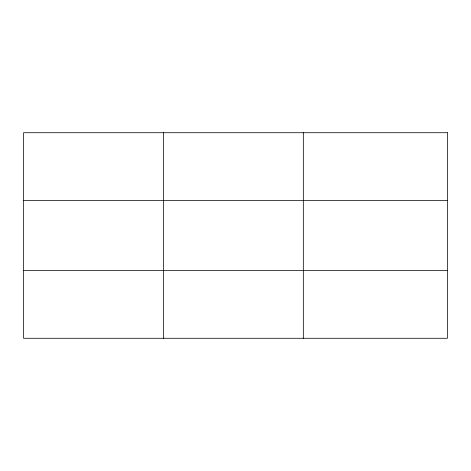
<?xml version="1.0" encoding="UTF-8"?>
<svg xmlns="http://www.w3.org/2000/svg" width="471" height="471" viewBox="0 0 471 471"><rect width="100%" height="100%" fill="white"/><g stroke="black" fill="none" stroke-linecap="round" stroke-linejoin="round"><path stroke-width="0.71" d="M163.437 132.722L163.437 338.278M303.324 132.722L303.324 338.278M23.55 200.558L447.45 200.558M23.55 270.442L447.45 270.442M447.45 132.722L447.45 338.278L23.55 338.278L23.55 132.722L447.45 132.722"/></g></svg>
